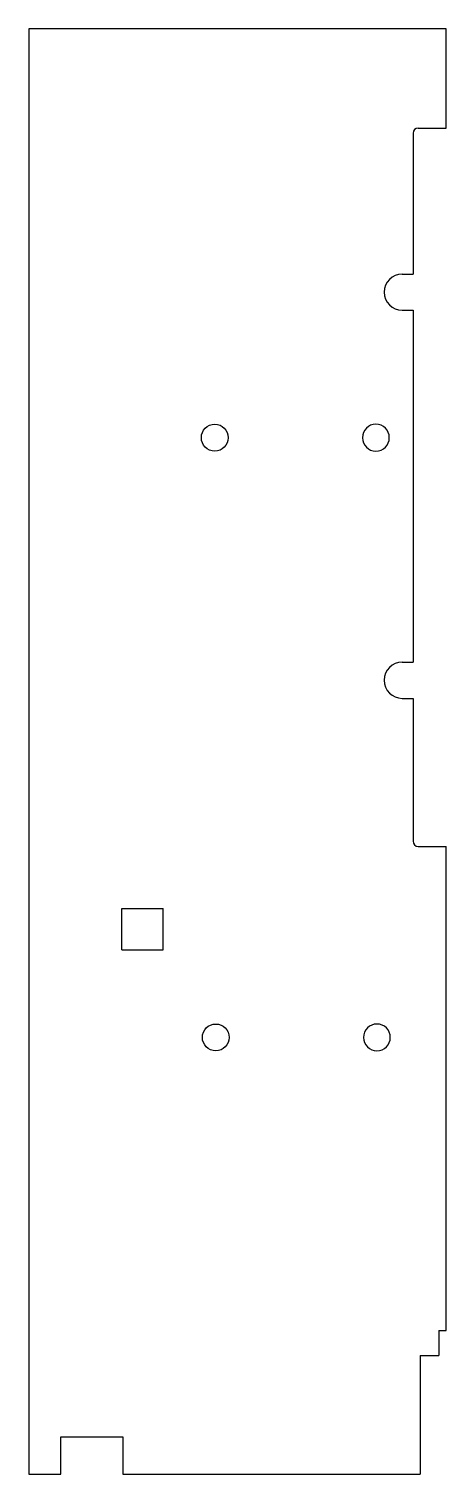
# Model space of a CAD drawing. Header units: millimetres. Extents: x 0 to 404, y 0 to 1400.
import ezdxf

# ---------------------------------------------------------------- set-up
doc = ezdxf.new("R2010")
doc.units = ezdxf.units.MM
doc.layers.add('81', color=7, linetype='CONTINUOUS')

msp = doc.modelspace()

# ---------------------------------------------------------------- linework, layer by layer
at = {"layer": '81', "color": 3, "linetype": 'CONTINUOUS'}
for p, q in [((0, 1400), (0, 0)), ((404, 1400), (0, 1400)), ((404, 1304), (404, 1400)), ((377, 1304), (404, 1304)), ((372, 1299), (372, 1162.5)), ((361.5, 1162.5), (372, 1162.5)), ((361.5, 1127.5), (372, 1127.5)), ((372, 1127.5), (372, 786.5)), ((361.5, 786.5), (372, 786.5)), ((361.5, 751.5), (372, 751.5)), ((372, 751.5), (372, 613)), ((377, 608), (404, 608)), ((404, 139), (404, 608)), ((90, 548), (130, 548)), ((90, 508), (90, 548)), ((130, 508), (130, 548)), ((90, 508), (130, 508)), ((397, 139), (397, 115)), ((397, 139), (404, 139)), ((379, 115), (379, 0)), ((379, 115), (397, 115)), ((31, 0), (31, 36)), ((31, 36), (91, 36)), ((91, 36), (91, 0)), ((0, 0), (31, 0)), ((91, 0), (379, 0))]:
    msp.add_line(p, q, dxfattribs=at)
for centre in [(180, 1004), (181, 423)]:
    msp.add_circle(centre, 13, dxfattribs=at)
at = {"layer": '81', "color": 3, "linetype": 'CONTINUOUS', "extrusion": (0, 0, -1)}
for centre in [(-336, 1004), (-337, 423)]:
    msp.add_circle(centre, 13, dxfattribs=at)
at = {"layer": '81', "color": 3, "linetype": 'CONTINUOUS'}
for centre, radius, start, end in [((377, 1299), 5, 90, 180), ((361.5, 1145), 17.5, 90, 270), ((361.5, 769), 17.5, 90, 270), ((377, 613), 5, 180, 270)]:
    msp.add_arc(centre, radius, start, end, dxfattribs=at)

doc.saveas('drawing.dxf')
